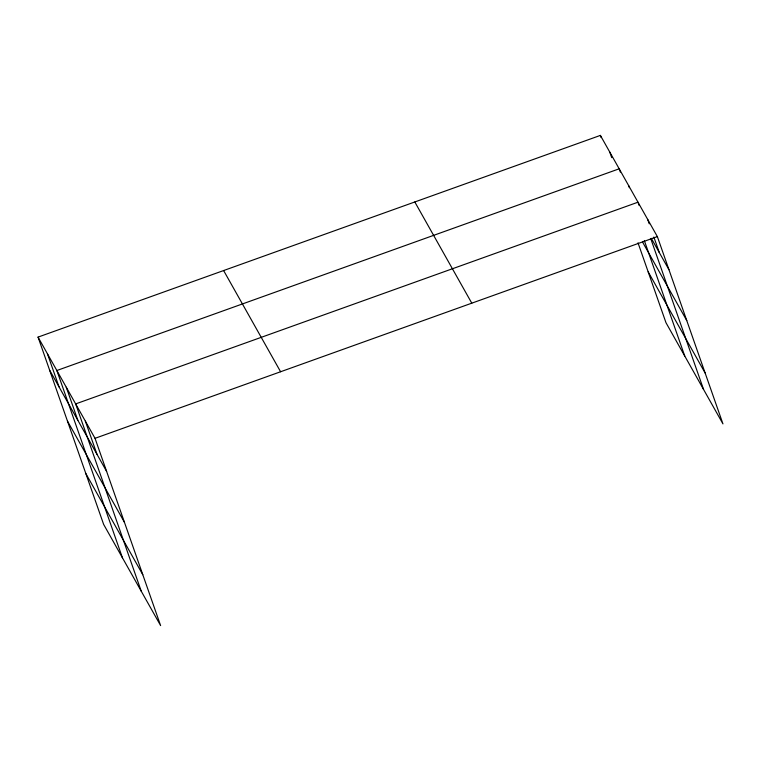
<?xml version="1.0" encoding="UTF-8"?>
<svg xmlns="http://www.w3.org/2000/svg" width="761" height="761" viewBox="0 0 761 761"><rect width="100%" height="100%" fill="white"/><g stroke="black" fill="none" stroke-linecap="round" stroke-linejoin="round"><path stroke-width="1.14" d="M38.05 337.113L95.03 438.317L160.619 625.599L103.639 524.396L38.05 337.113L600.381 135.401L657.361 236.604L722.95 423.887L665.97 322.683L637.994 242.807M95.03 438.317L657.361 236.604M651.292 238.326L668.957 269.698M642.512 241.979L686.774 320.581M648.153 271.801L705.133 373.004M414.812 201.969L471.791 303.173M223.62 270.555L280.6 371.749M49.646 370.217L106.626 471.411M67.463 421.099L124.443 522.293M85.812 473.513L142.802 574.717M647.678 219.396L649.228 223.81M653.861 237.052L659.273 252.5M639.154 205.508L637.994 202.198L75.662 403.91L141.242 591.192M650.741 238.612L703.573 389.48M628.586 185.494L629.366 187.701M620.348 172.11L619.188 168.799L56.856 370.512L122.435 557.794M644.339 240.609L684.767 356.081M609.78 152.105L611.72 157.622M600.381 135.401L601.152 137.608M85.346 421.109L96.942 454.212M66.255 387.206L77.85 420.31M47.448 353.817L59.044 386.911"/></g></svg>
